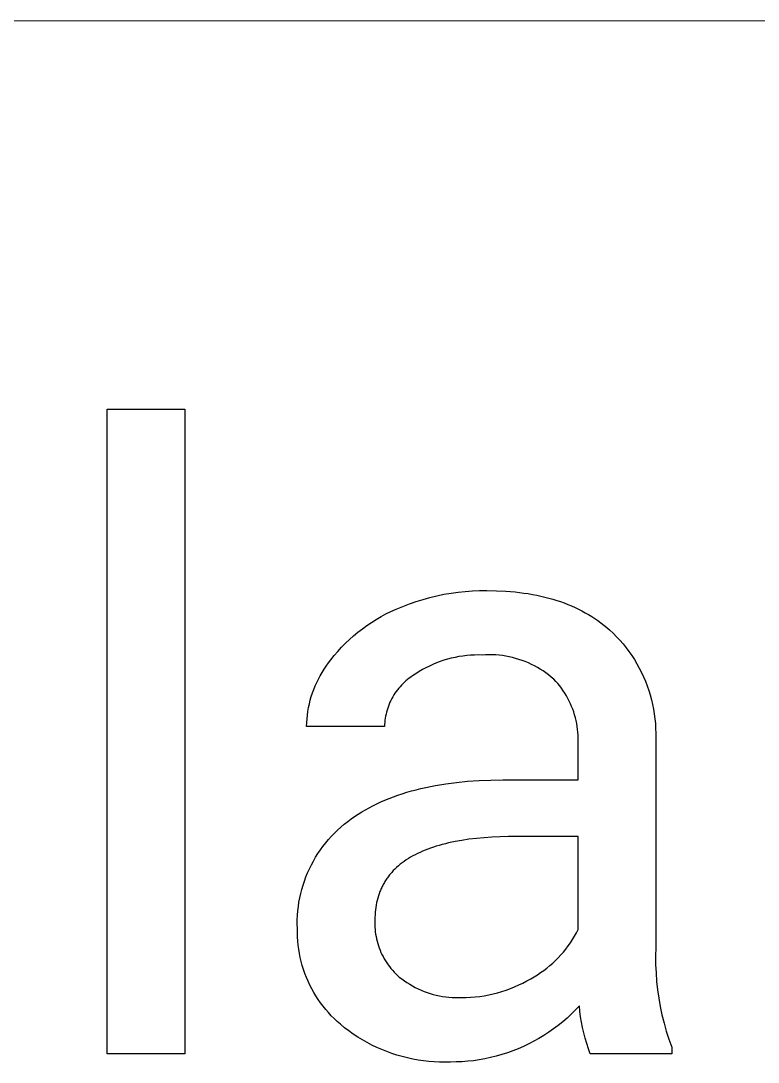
# Model space of a CAD drawing. Header units: millimetres. Extents: x -2163 to 4354, y -841 to 3711.
# Drawn here: x 2441.2 to 2497, y -555.8 to -477 of the extents above; entities that cross this region are included whole.
import ezdxf

# ---------------------------------------------------------------- set-up
doc = ezdxf.new("R2010")
doc.units = ezdxf.units.MM
doc.header["$MEASUREMENT"] = 0
doc.layers.add('Domyślny', color=7, linetype='Continuous', true_color=0x000000)

msp = doc.modelspace()

# ---------------------------------------------------------------- linework, layer by layer
at = {"layer": 'Domyślny', "color": 18, "lineweight": 15, "true_color": 0x000000}
msp.add_line((1891.209, -477.007), (4353.848, -477.007), dxfattribs=at)
at = {"layer": 'Domyślny'}
for p, q in [((2447.719, -555.207), (2447.719, -506.403)), ((2447.719, -506.403), (2453.591, -506.403)), ((2453.591, -506.403), (2453.591, -555.207)), ((2474.284, -520.248), (2474.825, -520.191)), ((2474.825, -520.191), (2475.367, -520.153)), ((2475.367, -520.153), (2475.91, -520.132)), ((2475.91, -520.132), (2476.453, -520.129)), ((2476.453, -520.129), (2477.185, -520.141)), ((2477.185, -520.141), (2477.896, -520.176)), ((2477.896, -520.176), (2478.245, -520.202)), ((2478.245, -520.202), (2478.588, -520.234)), ((2470.593, -521.135), (2471.106, -520.956)), ((2471.106, -520.956), (2471.625, -520.795)), ((2471.625, -520.795), (2472.149, -520.65)), ((2472.149, -520.65), (2472.678, -520.523)), ((2472.678, -520.523), (2473.21, -520.414)), ((2473.21, -520.414), (2473.746, -520.322)), ((2473.746, -520.322), (2474.284, -520.248)), ((2478.588, -520.234), (2478.926, -520.272)), ((2478.926, -520.272), (2479.259, -520.315)), ((2479.259, -520.315), (2479.587, -520.365)), ((2479.587, -520.365), (2479.911, -520.42)), ((2479.911, -520.42), (2480.229, -520.481)), ((2480.229, -520.481), (2480.542, -520.548)), ((2480.542, -520.548), (2480.85, -520.621)), ((2480.85, -520.621), (2481.153, -520.699)), ((2481.153, -520.699), (2481.451, -520.783)), ((2481.451, -520.783), (2481.744, -520.873)), ((2481.744, -520.873), (2482.032, -520.969)), ((2482.032, -520.969), (2482.315, -521.071)), ((2468.821, -521.902), (2469.2, -521.716)), ((2469.2, -521.716), (2469.585, -521.542)), ((2469.585, -521.542), (2470.086, -521.33)), ((2470.086, -521.33), (2470.593, -521.135)), ((2482.315, -521.071), (2482.593, -521.179)), ((2482.593, -521.179), (2482.866, -521.292)), ((2482.866, -521.292), (2483.134, -521.411)), ((2483.134, -521.411), (2483.397, -521.536)), ((2483.397, -521.536), (2483.654, -521.667)), ((2483.654, -521.667), (2483.907, -521.804)), ((2467.375, -522.771), (2467.725, -522.536)), ((2467.725, -522.536), (2468.084, -522.312)), ((2468.084, -522.312), (2468.449, -522.101)), ((2468.449, -522.101), (2468.821, -521.902)), ((2483.907, -521.804), (2484.155, -521.946)), ((2484.155, -521.946), (2484.398, -522.094)), ((2484.398, -522.094), (2484.636, -522.248)), ((2484.636, -522.248), (2484.868, -522.408)), ((2484.868, -522.408), (2485.096, -522.574)), ((2466.375, -523.547), (2466.699, -523.277)), ((2466.699, -523.277), (2467.033, -523.019)), ((2467.033, -523.019), (2467.375, -522.771)), ((2485.096, -522.574), (2485.319, -522.745)), ((2485.319, -522.745), (2485.537, -522.923)), ((2485.537, -522.923), (2485.749, -523.106)), ((2485.749, -523.106), (2486.016, -523.358)), ((2486.016, -523.358), (2486.274, -523.62)), ((2465.459, -524.421), (2465.754, -524.12)), ((2465.754, -524.12), (2466.06, -523.828)), ((2466.06, -523.828), (2466.375, -523.547)), ((2486.274, -523.62), (2486.523, -523.89)), ((2486.523, -523.89), (2486.762, -524.169)), ((2464.899, -525.054), (2465.174, -524.733)), ((2465.174, -524.733), (2465.459, -524.421)), ((2486.762, -524.169), (2486.992, -524.455)), ((2486.992, -524.455), (2487.212, -524.75)), ((2487.212, -524.75), (2487.422, -525.051)), ((2464.293, -525.843), (2464.46, -525.61)), ((2464.46, -525.61), (2464.636, -525.384)), ((2464.636, -525.384), (2464.899, -525.054)), ((2472.375, -525.721), (2472.107, -525.844)), ((2472.647, -525.608), (2472.375, -525.721)), ((2472.922, -525.504), (2472.647, -525.608)), ((2473.201, -525.41), (2472.922, -525.504)), ((2473.484, -525.325), (2473.201, -525.41)), ((2473.768, -525.251), (2473.484, -525.325)), ((2474.056, -525.185), (2473.768, -525.251)), ((2474.345, -525.13), (2474.056, -525.185)), ((2474.636, -525.085), (2474.345, -525.13)), ((2474.929, -525.05), (2474.636, -525.085)), ((2475.222, -525.025), (2474.929, -525.05)), ((2475.516, -525.01), (2475.222, -525.025)), ((2475.811, -525.005), (2475.516, -525.01)), ((2476.105, -525.01), (2475.811, -525.005)), ((2476.36, -524.996), (2476.105, -525.01)), ((2476.616, -524.99), (2476.36, -524.996)), ((2476.872, -524.994), (2476.616, -524.99)), ((2477.127, -525.006), (2476.872, -524.994)), ((2477.381, -525.027), (2477.127, -525.006)), ((2477.635, -525.057), (2477.381, -525.027)), ((2477.888, -525.096), (2477.635, -525.057)), ((2478.139, -525.143), (2477.888, -525.096)), ((2478.388, -525.2), (2478.139, -525.143)), ((2478.636, -525.264), (2478.388, -525.2)), ((2478.88, -525.338), (2478.636, -525.264)), ((2479.123, -525.419), (2478.88, -525.338)), ((2479.362, -525.509), (2479.123, -525.419)), ((2479.598, -525.608), (2479.362, -525.509)), ((2479.83, -525.714), (2479.598, -525.608)), ((2480.059, -525.828), (2479.83, -525.714)), ((2487.422, -525.051), (2487.621, -525.36)), ((2487.621, -525.36), (2487.809, -525.675)), ((2487.809, -525.675), (2487.987, -525.996)), ((2463.839, -526.574), (2463.982, -526.325)), ((2463.982, -526.325), (2464.133, -526.081)), ((2464.133, -526.081), (2464.293, -525.843)), ((2471.082, -526.423), (2470.839, -526.59)), ((2471.331, -526.265), (2471.082, -526.423)), ((2471.584, -526.116), (2471.331, -526.265)), ((2471.843, -525.975), (2471.584, -526.116)), ((2472.107, -525.844), (2471.843, -525.975)), ((2480.283, -525.951), (2480.059, -525.828)), ((2480.503, -526.08), (2480.283, -525.951)), ((2480.719, -526.218), (2480.503, -526.08)), ((2480.929, -526.363), (2480.719, -526.218)), ((2481.135, -526.515), (2480.929, -526.363)), ((2487.987, -525.996), (2488.154, -526.324)), ((2488.154, -526.324), (2488.309, -526.657)), ((2463.464, -527.347), (2463.58, -527.085)), ((2463.58, -527.085), (2463.705, -526.827)), ((2463.705, -526.827), (2463.839, -526.574)), ((2469.994, -527.29), (2469.888, -527.405)), ((2470.104, -527.178), (2469.994, -527.29)), ((2470.218, -527.07), (2470.104, -527.178)), ((2470.336, -526.965), (2470.218, -527.07)), ((2470.457, -526.865), (2470.336, -526.965)), ((2470.581, -526.769), (2470.457, -526.865)), ((2470.708, -526.677), (2470.581, -526.769)), ((2470.839, -526.59), (2470.708, -526.677)), ((2481.335, -526.674), (2481.135, -526.515)), ((2481.529, -526.84), (2481.335, -526.674)), ((2481.682, -527.005), (2481.529, -526.84)), ((2481.829, -527.175), (2481.682, -527.005)), ((2481.971, -527.35), (2481.829, -527.175)), ((2488.309, -526.657), (2488.453, -526.995)), ((2488.453, -526.995), (2488.586, -527.337)), ((2463.171, -528.156), (2463.259, -527.883)), ((2463.259, -527.883), (2463.357, -527.613)), ((2463.357, -527.613), (2463.464, -527.347)), ((2469.418, -528.033), (2469.337, -528.168)), ((2469.503, -527.902), (2469.418, -528.033)), ((2469.593, -527.773), (2469.503, -527.902)), ((2469.687, -527.647), (2469.593, -527.773)), ((2469.786, -527.524), (2469.687, -527.647)), ((2469.888, -527.405), (2469.786, -527.524)), ((2482.106, -527.529), (2481.971, -527.35)), ((2482.236, -527.713), (2482.106, -527.529)), ((2482.359, -527.902), (2482.236, -527.713)), ((2482.475, -528.094), (2482.359, -527.902)), ((2488.586, -527.337), (2488.706, -527.684)), ((2488.706, -527.684), (2488.815, -528.035)), ((2488.815, -528.035), (2488.912, -528.39)), ((2462.964, -528.99), (2463.023, -528.71)), ((2463.023, -528.71), (2463.092, -528.431)), ((2463.092, -528.431), (2463.171, -528.156)), ((2469.003, -528.878), (2468.951, -529.026)), ((2469.06, -528.732), (2469.003, -528.878)), ((2469.122, -528.587), (2469.06, -528.732)), ((2469.189, -528.445), (2469.122, -528.587)), ((2469.261, -528.305), (2469.189, -528.445)), ((2469.337, -528.168), (2469.261, -528.305)), ((2482.585, -528.29), (2482.475, -528.094)), ((2482.689, -528.49), (2482.585, -528.29)), ((2482.785, -528.693), (2482.689, -528.49)), ((2482.874, -528.9), (2482.785, -528.693)), ((2488.912, -528.39), (2488.996, -528.747)), ((2488.996, -528.747), (2489.068, -529.107)), ((2462.844, -529.842), (2462.874, -529.557)), ((2462.874, -529.557), (2462.914, -529.273)), ((2462.914, -529.273), (2462.964, -528.99)), ((2468.793, -529.634), (2468.767, -529.789)), ((2468.825, -529.48), (2468.793, -529.634)), ((2468.862, -529.327), (2468.825, -529.48)), ((2468.904, -529.176), (2468.862, -529.327)), ((2468.951, -529.026), (2468.904, -529.176)), ((2482.957, -529.109), (2482.874, -528.9)), ((2483.032, -529.321), (2482.957, -529.109)), ((2483.1, -529.536), (2483.032, -529.321)), ((2483.161, -529.752), (2483.1, -529.536)), ((2489.068, -529.107), (2489.128, -529.47)), ((2489.128, -529.47), (2489.175, -529.834)), ((2462.813, -530.414), (2462.823, -530.128)), ((2468.713, -530.414), (2462.813, -530.414)), ((2462.823, -530.128), (2462.844, -529.842)), ((2468.719, -530.257), (2468.713, -530.414)), ((2468.729, -530.101), (2468.719, -530.257)), ((2468.745, -529.944), (2468.729, -530.101)), ((2468.767, -529.789), (2468.745, -529.944)), ((2483.214, -529.971), (2483.161, -529.752)), ((2483.26, -530.191), (2483.214, -529.971)), ((2483.298, -530.413), (2483.26, -530.191)), ((2483.329, -530.635), (2483.298, -530.413)), ((2489.175, -529.834), (2489.21, -530.2)), ((2489.21, -530.2), (2489.233, -530.566)), ((2483.352, -530.859), (2483.329, -530.635)), ((2483.368, -531.084), (2483.352, -530.859)), ((2483.376, -531.308), (2483.368, -531.084)), ((2489.233, -530.566), (2489.243, -530.933)), ((2489.243, -530.933), (2489.24, -531.301)), ((2483.369, -531.758), (2483.376, -531.533)), ((2483.369, -534.465), (2483.369, -531.758)), ((2483.376, -531.533), (2483.376, -531.308)), ((2489.24, -531.301), (2489.24, -547.152)), ((2471.096, -535.203), (2471.458, -535.114)), ((2471.458, -535.114), (2471.826, -535.03)), ((2471.826, -535.03), (2472.2, -534.953)), ((2472.2, -534.953), (2472.581, -534.881)), ((2472.581, -534.881), (2473.363, -534.754)), ((2473.363, -534.754), (2474.17, -534.65)), ((2474.17, -534.65), (2475.004, -534.569)), ((2475.004, -534.569), (2475.863, -534.511)), ((2475.863, -534.511), (2476.748, -534.477)), ((2476.748, -534.477), (2477.659, -534.465)), ((2477.659, -534.465), (2483.369, -534.465)), ((2468.747, -535.991), (2469.063, -535.861)), ((2469.063, -535.861), (2469.386, -535.737)), ((2469.386, -535.737), (2469.715, -535.619)), ((2469.715, -535.619), (2470.05, -535.506)), ((2470.05, -535.506), (2470.393, -535.4)), ((2470.393, -535.4), (2470.741, -535.299)), ((2470.741, -535.299), (2471.096, -535.203)), ((2466.985, -536.89), (2467.263, -536.726)), ((2467.263, -536.726), (2467.547, -536.567)), ((2467.547, -536.567), (2467.837, -536.414)), ((2467.837, -536.414), (2468.134, -536.267)), ((2468.134, -536.267), (2468.437, -536.126)), ((2468.437, -536.126), (2468.747, -535.991)), ((2465.924, -537.614), (2466.192, -537.418)), ((2466.192, -537.418), (2466.45, -537.236)), ((2466.45, -537.236), (2466.714, -537.06)), ((2466.714, -537.06), (2466.985, -536.89)), ((2464.924, -538.487), (2465.163, -538.256)), ((2465.163, -538.256), (2465.409, -538.034)), ((2465.409, -538.034), (2465.663, -537.819)), ((2465.663, -537.819), (2465.924, -537.614)), ((2464.258, -539.228), (2464.472, -538.974)), ((2464.472, -538.974), (2464.694, -538.727)), ((2464.694, -538.727), (2464.924, -538.487)), ((2474.567, -539.038), (2474.051, -539.131)), ((2475.104, -538.958), (2474.567, -539.038)), ((2475.662, -538.89), (2475.104, -538.958)), ((2476.242, -538.834), (2475.662, -538.89)), ((2476.842, -538.791), (2476.242, -538.834)), ((2477.463, -538.76), (2476.842, -538.791)), ((2478.106, -538.742), (2477.463, -538.76)), ((2478.769, -538.736), (2478.106, -538.742)), ((2483.369, -538.736), (2478.769, -538.736)), ((2483.369, -545.789), (2483.369, -538.736)), ((2463.672, -540.034), (2463.858, -539.758)), ((2463.858, -539.758), (2464.054, -539.49)), ((2464.054, -539.49), (2464.258, -539.228)), ((2471.589, -539.861), (2471.397, -539.946)), ((2471.786, -539.779), (2471.589, -539.861)), ((2471.989, -539.701), (2471.786, -539.779)), ((2472.197, -539.625), (2471.989, -539.701)), ((2472.41, -539.552), (2472.197, -539.625)), ((2472.629, -539.483), (2472.41, -539.552)), ((2472.853, -539.417), (2472.629, -539.483)), ((2473.082, -539.353), (2472.853, -539.417)), ((2473.316, -539.293), (2473.082, -539.353)), ((2473.556, -539.236), (2473.316, -539.293)), ((2474.051, -539.131), (2473.556, -539.236)), ((2463.172, -540.895), (2463.329, -540.602)), ((2463.329, -540.602), (2463.496, -540.315)), ((2463.496, -540.315), (2463.672, -540.034)), ((2470.199, -540.627), (2470.049, -540.737)), ((2470.354, -540.521), (2470.199, -540.627)), ((2470.515, -540.417), (2470.354, -540.521)), ((2470.68, -540.317), (2470.515, -540.417)), ((2470.852, -540.219), (2470.68, -540.317)), ((2471.028, -540.125), (2470.852, -540.219)), ((2471.21, -540.034), (2471.028, -540.125)), ((2471.397, -539.946), (2471.21, -540.034)), ((2462.89, -541.496), (2463.026, -541.193)), ((2463.026, -541.193), (2463.172, -540.895)), ((2469.259, -541.459), (2469.145, -541.591)), ((2469.377, -541.331), (2469.259, -541.459)), ((2469.501, -541.206), (2469.377, -541.331)), ((2469.63, -541.084), (2469.501, -541.206)), ((2469.764, -540.965), (2469.63, -541.084)), ((2469.904, -540.849), (2469.764, -540.965)), ((2470.049, -540.737), (2469.904, -540.849)), ((2462.545, -542.431), (2462.649, -542.115)), ((2462.649, -542.115), (2462.764, -541.804)), ((2462.764, -541.804), (2462.89, -541.496)), ((2468.701, -542.219), (2468.658, -542.293)), ((2468.745, -542.146), (2468.701, -542.219)), ((2468.791, -542.074), (2468.745, -542.146)), ((2468.837, -542.003), (2468.791, -542.074)), ((2468.885, -541.932), (2468.837, -542.003)), ((2468.935, -541.862), (2468.885, -541.932)), ((2468.985, -541.793), (2468.935, -541.862)), ((2469.037, -541.725), (2468.985, -541.793)), ((2469.091, -541.657), (2469.037, -541.725)), ((2469.145, -541.591), (2469.091, -541.657)), ((2462.369, -543.071), (2462.451, -542.749)), ((2462.451, -542.749), (2462.545, -542.431)), ((2468.363, -542.911), (2468.303, -543.073)), ((2468.396, -542.831), (2468.363, -542.911)), ((2468.429, -542.752), (2468.396, -542.831)), ((2468.464, -542.673), (2468.429, -542.752)), ((2468.5, -542.596), (2468.464, -542.673)), ((2468.538, -542.519), (2468.5, -542.596)), ((2468.577, -542.443), (2468.538, -542.519)), ((2468.617, -542.368), (2468.577, -542.443)), ((2468.658, -542.293), (2468.617, -542.368)), ((2462.19, -544.051), (2462.238, -543.722)), ((2462.238, -543.722), (2462.298, -543.396)), ((2462.298, -543.396), (2462.369, -543.071)), ((2468.113, -543.752), (2468.079, -543.93)), ((2468.153, -543.578), (2468.113, -543.752)), ((2468.197, -543.406), (2468.153, -543.578)), ((2468.247, -543.238), (2468.197, -543.406)), ((2468.303, -543.073), (2468.247, -543.238)), ((2462.126, -544.712), (2462.152, -544.381)), ((2462.152, -544.381), (2462.19, -544.051)), ((2468.008, -544.481), (2467.995, -544.671)), ((2468.026, -544.294), (2468.008, -544.481)), ((2468.05, -544.11), (2468.026, -544.294)), ((2468.079, -543.93), (2468.05, -544.11)), ((2462.109, -545.376), (2462.112, -545.044)), ((2462.117, -545.708), (2462.109, -545.376)), ((2462.112, -545.044), (2462.126, -544.712)), ((2467.984, -545.06), (2467.978, -545.24)), ((2467.978, -545.24), (2467.978, -545.42)), ((2467.978, -545.42), (2467.984, -545.6)), ((2467.987, -544.864), (2467.984, -545.06)), ((2467.995, -544.671), (2467.987, -544.864)), ((2462.115, -546.024), (2462.117, -545.708)), ((2462.124, -546.34), (2462.115, -546.024)), ((2467.984, -545.6), (2467.995, -545.78)), ((2467.995, -545.78), (2468.013, -545.959)), ((2468.013, -545.959), (2468.037, -546.137)), ((2468.037, -546.137), (2468.067, -546.315)), ((2483.091, -546.301), (2483.234, -546.048)), ((2483.234, -546.048), (2483.369, -545.789)), ((2462.144, -546.655), (2462.124, -546.34)), ((2462.174, -546.969), (2462.144, -546.655)), ((2462.216, -547.283), (2462.174, -546.969)), ((2468.067, -546.315), (2468.103, -546.491)), ((2468.103, -546.491), (2468.145, -546.666)), ((2468.145, -546.666), (2468.193, -546.84)), ((2468.193, -546.84), (2468.246, -547.012)), ((2482.611, -547.031), (2482.779, -546.793)), ((2482.779, -546.793), (2482.939, -546.55)), ((2482.939, -546.55), (2483.091, -546.301)), ((2462.267, -547.594), (2462.216, -547.283)), ((2462.33, -547.904), (2462.267, -547.594)), ((2468.246, -547.012), (2468.305, -547.182)), ((2468.305, -547.182), (2468.37, -547.35)), ((2468.37, -547.35), (2468.441, -547.515)), ((2468.441, -547.515), (2468.517, -547.678)), ((2468.517, -547.678), (2468.598, -547.839)), ((2481.861, -547.922), (2482.059, -547.709)), ((2482.059, -547.709), (2482.251, -547.489)), ((2482.251, -547.489), (2482.434, -547.263)), ((2482.434, -547.263), (2482.611, -547.031)), ((2489.24, -547.152), (2489.226, -547.793)), ((2489.226, -547.793), (2489.232, -548.434)), ((2462.403, -548.211), (2462.33, -547.904)), ((2462.486, -548.516), (2462.403, -548.211)), ((2462.58, -548.817), (2462.486, -548.516)), ((2468.598, -547.839), (2468.685, -547.997)), ((2468.685, -547.997), (2468.777, -548.151)), ((2468.777, -548.151), (2468.875, -548.303)), ((2468.875, -548.303), (2468.977, -548.451)), ((2468.977, -548.451), (2469.084, -548.596)), ((2480.998, -548.704), (2481.223, -548.519)), ((2481.223, -548.519), (2481.442, -548.327)), ((2481.442, -548.327), (2481.655, -548.128)), ((2481.655, -548.128), (2481.861, -547.922)), ((2489.232, -548.434), (2489.26, -549.074)), ((2462.685, -549.115), (2462.58, -548.817)), ((2462.799, -549.41), (2462.685, -549.115)), ((2469.084, -548.596), (2469.196, -548.736)), ((2469.196, -548.736), (2469.313, -548.874)), ((2469.313, -548.874), (2469.434, -549.007)), ((2469.434, -549.007), (2469.56, -549.136)), ((2469.56, -549.136), (2469.69, -549.26)), ((2469.69, -549.26), (2469.824, -549.38)), ((2479.785, -549.507), (2480.038, -549.363)), ((2480.038, -549.363), (2480.286, -549.21)), ((2480.286, -549.21), (2480.529, -549.049)), ((2480.529, -549.049), (2480.766, -548.881)), ((2480.766, -548.881), (2480.998, -548.704)), ((2489.26, -549.074), (2489.308, -549.713)), ((2462.923, -549.7), (2462.799, -549.41)), ((2463.057, -549.986), (2462.923, -549.7)), ((2463.201, -550.267), (2463.057, -549.986)), ((2469.824, -549.38), (2470.015, -549.529)), ((2470.015, -549.529), (2470.211, -549.671)), ((2470.211, -549.671), (2470.412, -549.806)), ((2470.412, -549.806), (2470.618, -549.934)), ((2470.618, -549.934), (2470.827, -550.055)), ((2470.827, -550.055), (2471.041, -550.169)), ((2478.242, -550.252), (2478.56, -550.124)), ((2478.56, -550.124), (2478.874, -549.985)), ((2478.874, -549.985), (2479.183, -549.836)), ((2479.183, -549.836), (2479.486, -549.676)), ((2479.486, -549.676), (2479.785, -549.507)), ((2489.308, -549.713), (2489.378, -550.35)), ((2463.354, -550.543), (2463.201, -550.267)), ((2463.517, -550.814), (2463.354, -550.543)), ((2463.689, -551.079), (2463.517, -550.814)), ((2471.041, -550.169), (2471.259, -550.276)), ((2471.259, -550.276), (2471.48, -550.375)), ((2471.48, -550.375), (2471.704, -550.466)), ((2471.704, -550.466), (2471.931, -550.55)), ((2471.931, -550.55), (2472.162, -550.625)), ((2472.162, -550.625), (2472.394, -550.693)), ((2472.394, -550.693), (2472.629, -550.753)), ((2472.629, -550.753), (2472.865, -550.805)), ((2472.865, -550.805), (2473.104, -550.848)), ((2473.104, -550.848), (2473.343, -550.883)), ((2473.343, -550.883), (2473.584, -550.911)), ((2473.584, -550.911), (2473.825, -550.93)), ((2473.825, -550.93), (2474.067, -550.94)), ((2474.067, -550.94), (2474.309, -550.942)), ((2474.309, -550.942), (2474.552, -550.936)), ((2474.552, -550.936), (2474.895, -550.931)), ((2474.895, -550.931), (2475.237, -550.914)), ((2475.237, -550.914), (2475.579, -550.885)), ((2475.579, -550.885), (2475.92, -550.845)), ((2475.92, -550.845), (2476.259, -550.794)), ((2476.259, -550.794), (2476.596, -550.731)), ((2476.596, -550.731), (2476.932, -550.657)), ((2476.932, -550.657), (2477.264, -550.572)), ((2477.264, -550.572), (2477.593, -550.476)), ((2477.593, -550.476), (2477.919, -550.37)), ((2477.919, -550.37), (2478.242, -550.252)), ((2489.378, -550.35), (2489.469, -550.984)), ((2463.87, -551.338), (2463.689, -551.079)), ((2464.059, -551.591), (2463.87, -551.338)), ((2464.258, -551.837), (2464.059, -551.591)), ((2483.464, -551.556), (2483.163, -551.875)), ((2483.501, -551.972), (2483.464, -551.556)), ((2489.469, -550.984), (2489.58, -551.615)), ((2489.58, -551.615), (2489.713, -552.242)), ((2464.464, -552.076), (2464.258, -551.837)), ((2464.678, -552.308), (2464.464, -552.076)), ((2464.901, -552.532), (2464.678, -552.308)), ((2482.528, -552.483), (2482.196, -552.77)), ((2482.851, -552.184), (2482.528, -552.483)), ((2483.163, -551.875), (2482.851, -552.184)), ((2483.553, -552.386), (2483.501, -551.972)), ((2483.618, -552.798), (2483.553, -552.386)), ((2489.713, -552.242), (2489.866, -552.865)), ((2465.131, -552.749), (2464.901, -552.532)), ((2465.368, -552.957), (2465.131, -552.749)), ((2465.685, -553.216), (2465.368, -552.957)), ((2466.01, -553.464), (2465.685, -553.216)), ((2481.504, -553.311), (2481.145, -553.563)), ((2481.855, -553.046), (2481.504, -553.311)), ((2482.196, -552.77), (2481.855, -553.046)), ((2483.696, -553.208), (2483.618, -552.798)), ((2483.788, -553.615), (2483.696, -553.208)), ((2489.866, -552.865), (2490.039, -553.482)), ((2466.344, -553.702), (2466.01, -553.464)), ((2466.686, -553.927), (2466.344, -553.702)), ((2467.035, -554.141), (2466.686, -553.927)), ((2480.402, -554.032), (2480.02, -554.247)), ((2480.778, -553.804), (2480.402, -554.032)), ((2481.145, -553.563), (2480.778, -553.804)), ((2483.893, -554.019), (2483.788, -553.615)), ((2484.012, -554.419), (2483.893, -554.019)), ((2490.039, -553.482), (2490.232, -554.093)), ((2490.232, -554.093), (2490.446, -554.697)), ((2467.391, -554.343), (2467.035, -554.141)), ((2467.754, -554.533), (2467.391, -554.343)), ((2468.123, -554.711), (2467.754, -554.533)), ((2468.497, -554.876), (2468.123, -554.711)), ((2468.877, -555.029), (2468.497, -554.876)), ((2478.831, -554.813), (2478.423, -554.975)), ((2479.233, -554.638), (2478.831, -554.813)), ((2479.63, -554.449), (2479.233, -554.638)), ((2480.02, -554.247), (2479.63, -554.449)), ((2484.144, -554.815), (2484.012, -554.419)), ((2484.288, -555.207), (2484.144, -554.815)), ((2490.446, -554.697), (2490.446, -555.207)), ((2453.591, -555.207), (2447.719, -555.207)), ((2469.262, -555.168), (2468.877, -555.029)), ((2469.652, -555.295), (2469.262, -555.168)), ((2470.045, -555.408), (2469.652, -555.295)), ((2470.442, -555.508), (2470.045, -555.408)), ((2470.843, -555.594), (2470.442, -555.508)), ((2471.246, -555.667), (2470.843, -555.594)), ((2471.651, -555.727), (2471.246, -555.667)), ((2475.881, -555.652), (2475.446, -555.714)), ((2476.313, -555.575), (2475.881, -555.652)), ((2476.742, -555.483), (2476.313, -555.575)), ((2477.169, -555.378), (2476.742, -555.483)), ((2477.591, -555.258), (2477.169, -555.378)), ((2478.009, -555.123), (2477.591, -555.258)), ((2478.423, -554.975), (2478.009, -555.123)), ((2490.446, -555.207), (2484.288, -555.207)), ((2472.058, -555.772), (2471.651, -555.727)), ((2472.466, -555.804), (2472.058, -555.772)), ((2472.875, -555.822), (2472.466, -555.804)), ((2473.284, -555.826), (2472.875, -555.822)), ((2473.694, -555.817), (2473.284, -555.826)), ((2474.133, -555.813), (2473.694, -555.817)), ((2474.572, -555.795), (2474.133, -555.813)), ((2475.009, -555.762), (2474.572, -555.795)), ((2475.446, -555.714), (2475.009, -555.762))]:
    msp.add_line(p, q, dxfattribs=at)

doc.saveas('drawing.dxf')
